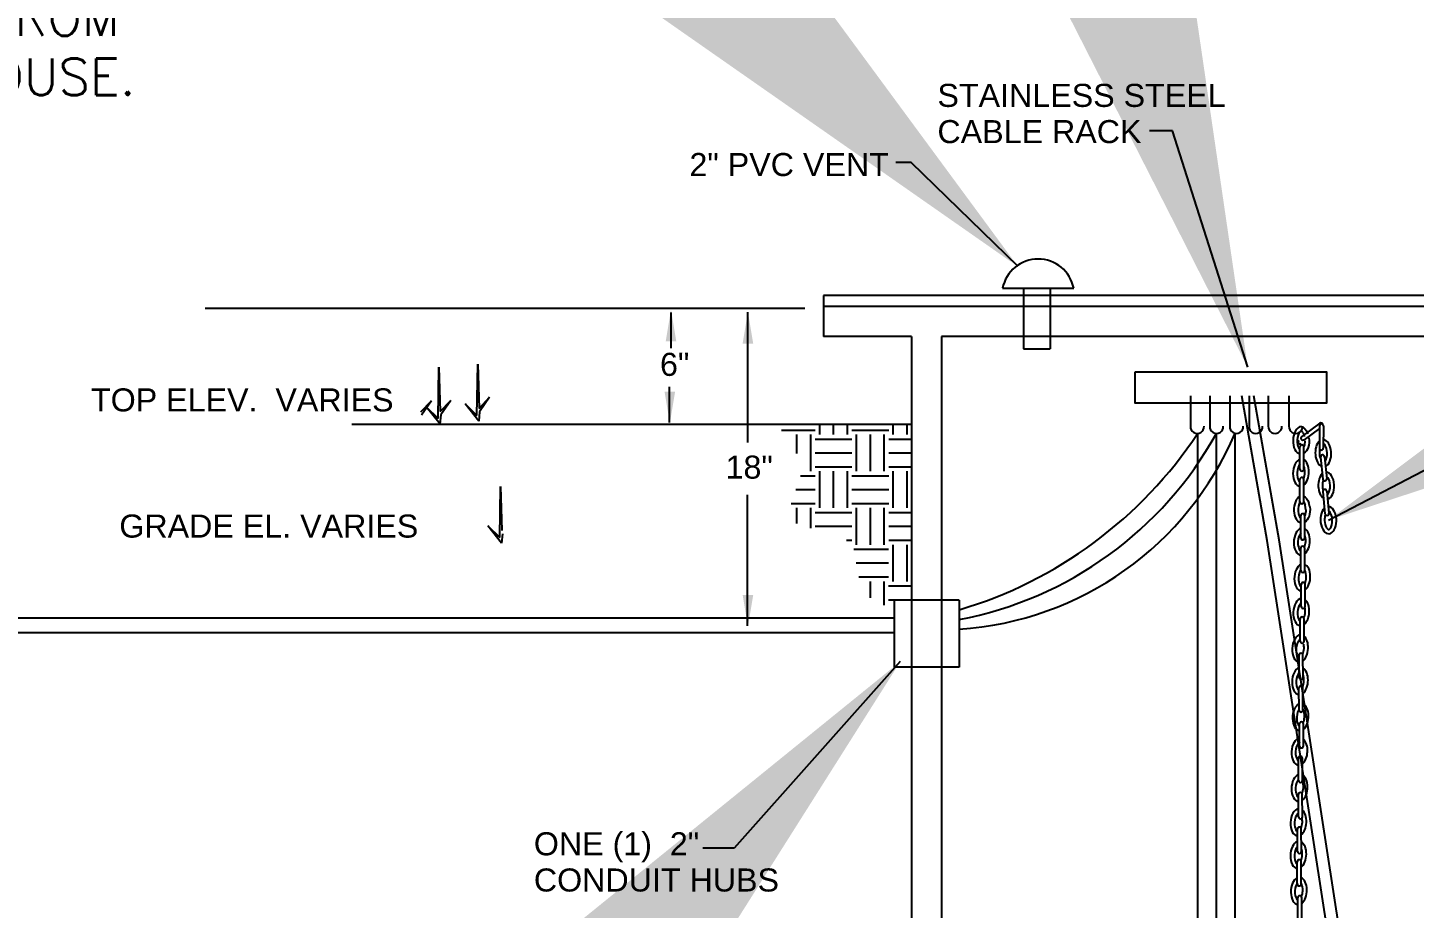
# Paper-space layout 'WS DET' of a CAD drawing. Header units: feet, sheet in inches. Extents: x -12.2 to 22.7, y -7.4 to 15.4.
# Drawn here: x 13.116 to 14.896, y 4.8 to 5.931 of the extents above; entities that cross this region are included whole.
import ezdxf

# ---------------------------------------------------------------- set-up
doc = ezdxf.new("R2010")
doc.units = ezdxf.units.FT
doc.header["$MEASUREMENT"] = 0
doc.layers.add('6', color=6, linetype='Continuous')
doc.layers.add('N-ARROW', color=7, linetype='Continuous')
doc.styles.add('_TCW_TXTSTY_2B', font='arial.ttf', dxfattribs={"height": 0.130972})
doc.styles.add('L100', font='simplex.shx', dxfattribs={"width": 0.7})
doc.styles.add('ROMANS', font='ROMANS.shx', dxfattribs={"height": 6})
doc.dimstyles.new('ACE1', dxfattribs={"dimscale": 20, "dimtxt": 0.18, "dimasz": 0.15, "dimexe": 0.08, "dimexo": 0.05, "dimgap": 0.03, "dimtad": 1, "dimdsep": 46, "dimtxsty": 'L100', "dimcen": 0.03, "dimclrd": 256, "dimclre": 256, "dimclrt": 256, "dimaunit": 1, "dimadec": 0, "dimazin": 0, "dimtfac": 1, "dimtofl": 0, "dimtmove": 0, "dimatfit": 3, "dimfxl": 1, "dimtolj": 1, "dimtzin": 0, "dimarcsym": 0})

psp = doc.layouts.new('WS DET')

# ---------------------------------------------------------------- hatches: boundary and pattern name
at = {"layer": 'N-ARROW'}
h = psp.add_hatch(dxfattribs=at)
h.set_pattern_fill('EARTH', scale=0.188376, style=0)
h.set_pattern_definition([(0, (-134.124964, -90.89355), (0.047094121, 0.047094121), [0.047094121, -0.047094121]), (0, (-134.124964, -90.87589), (0.047094121, 0.047094121), [0.047094121, -0.047094121]), (0, (-134.124964, -90.85823), (0.047094121, 0.047094121), [0.047094121, -0.047094121]), (90, (-134.11908, -90.852344), (-0.047094121, 0.047094121), [0.047094121, -0.047094121]), (90, (-134.101417, -90.852344), (-0.047094121, 0.047094121), [0.047094121, -0.047094121]), (90, (-134.083757, -90.852344), (-0.047094121, 0.047094121), [0.047094121, -0.047094121])])
h.paths.add_polyline_path([(14.25107, 5.4211), (14.07945, 5.4211), (14.1133, 5.36924), (14.08908, 5.29883), (14.17496, 5.27023), (14.18707, 5.20422), (14.22846, 5.18256), (14.22846, 5.19574), (14.25107, 5.19574)])

# ---------------------------------------------------------------- linework, layer by layer
at = {"layer": '6'}
for p, q in [((14.75698, 5.31158), (14.75626, 5.31732)), ((14.76218, 5.31538), (14.7609, 5.32072))]:
    psp.add_line(p, q, dxfattribs=at)
at = {"layer": 'N-ARROW'}
for p, q in [((14.36776, 5.5961), (14.45906, 5.5961)), ((14.39479, 5.5961), (14.39479, 5.51827)), ((14.4287, 5.5961), (14.4287, 5.51827)), ((14.13804, 5.58694), (14.13804, 5.53401)), ((15.79726, 5.58694), (14.13804, 5.58694)), ((14.55834, 5.57244), (14.13804, 5.57244)), ((15.343, 5.57244), (14.55834, 5.57244)), ((14.25107, 5.53401), (14.13804, 5.53401)), ((14.25107, 5.53401), (14.25107, 2.8202)), ((14.28949, 5.53401), (14.28949, 2.8202)), ((14.55834, 5.53401), (14.28949, 5.53401)), ((14.39479, 5.51827), (14.4287, 5.51827)), ((15.343, 5.53401), (14.55834, 5.53401)), ((13.64328, 5.42888), (13.64428, 5.49455)), ((13.64428, 5.49455), (13.64594, 5.43783)), ((13.69301, 5.43285), (13.69401, 5.49852)), ((13.69401, 5.49852), (13.69567, 5.4418)), ((13.62097, 5.43737), (13.63458, 5.45163)), ((13.63458, 5.45163), (13.62164, 5.43306)), ((13.64594, 5.43783), (13.65955, 5.45209)), ((13.65955, 5.45209), (13.6466, 5.43352)), ((13.69533, 5.42541), (13.67774, 5.44777)), ((13.67774, 5.44777), (13.69301, 5.43285)), ((13.69567, 5.4418), (13.70928, 5.45607)), ((13.70928, 5.45607), (13.69633, 5.43749)), ((14.60898, 5.4577), (14.60898, 5.41886)), ((14.63373, 5.4577), (14.63373, 5.41886)), ((14.65939, 5.4577), (14.65939, 5.41886)), ((14.68414, 5.4577), (14.68414, 5.41886)), ((14.70889, 5.4577), (14.70889, 5.41886)), ((14.73547, 5.4577), (14.73547, 5.41886)), ((13.6456, 5.42143), (13.62801, 5.4438)), ((13.62801, 5.4438), (13.64328, 5.42888)), ((13.6466, 5.43352), (13.6455, 5.42157)), ((13.69633, 5.43749), (13.69523, 5.42554)), ((14.77492, 5.42259), (14.75185, 5.40569)), ((14.77463, 5.41611), (14.75484, 5.40161)), ((14.77466, 5.41931), (14.77445, 5.39071)), ((14.77972, 5.41928), (14.77951, 5.39068)), ((14.6185, 4.08098), (14.6185, 5.40978)), ((14.64235, 3.86389), (14.64235, 5.40974)), ((14.66619, 3.6468), (14.66619, 5.40995)), ((14.7496, 5.3638), (14.74951, 5.3924)), ((14.75466, 5.36382), (14.75457, 5.39242)), ((14.77608, 5.37928), (14.77885, 5.35081)), ((14.78112, 5.37977), (14.78388, 5.3513)), ((13.72236, 5.27595), (13.72336, 5.34162)), ((13.72336, 5.34162), (13.72502, 5.2849)), ((14.74948, 5.32194), (14.74939, 5.35054)), ((14.75453, 5.32196), (14.75445, 5.35056)), ((14.77891, 5.33503), (14.78167, 5.30657)), ((14.78394, 5.33552), (14.78671, 5.30706)), ((13.72468, 5.26851), (13.70709, 5.29087)), ((13.70709, 5.29087), (13.72236, 5.27595)), ((14.75075, 5.27539), (14.75066, 5.30399)), ((14.75581, 5.27541), (14.75572, 5.30401)), ((13.72568, 5.28059), (13.72457, 5.26864)), ((14.75063, 5.23353), (14.75054, 5.26213)), ((14.75568, 5.23355), (14.7556, 5.26215)), ((14.75125, 5.18726), (14.75116, 5.21586)), ((14.75631, 5.18727), (14.75622, 5.21587)), ((14.22846, 5.19574), (14.22846, 5.10939)), ((14.3121, 5.19574), (14.22846, 5.19574)), ((14.3121, 5.19574), (14.3121, 5.10939)), ((14.22846, 5.17229), (11.4376, 5.17229)), ((14.74992, 5.14294), (14.74983, 5.17154)), ((14.74992, 5.14294), (14.74983, 5.17154)), ((14.75498, 5.14296), (14.75489, 5.17156)), ((14.75498, 5.14296), (14.75489, 5.17156)), ((14.22846, 5.15375), (11.4376, 5.15375)), ((14.3121, 5.10939), (14.22846, 5.10939)), ((14.74847, 5.09627), (14.74839, 5.12487)), ((14.75353, 5.09628), (14.75344, 5.12488)), ((14.74835, 5.05441), (14.74826, 5.08301)), ((14.75341, 5.05442), (14.75332, 5.08302)), ((14.74898, 5.00813), (14.74889, 5.03673)), ((14.75404, 5.00815), (14.75395, 5.03675)), ((14.74765, 4.96382), (14.74756, 4.99242)), ((14.74765, 4.96382), (14.74756, 4.99242)), ((14.7527, 4.96384), (14.75262, 4.99243)), ((14.7527, 4.96384), (14.75262, 4.99243)), ((14.74762, 4.91726), (14.74754, 4.94586)), ((14.75268, 4.91727), (14.75259, 4.94587)), ((14.74629, 4.87294), (14.7462, 4.90154)), ((14.75135, 4.87296), (14.75126, 4.90156)), ((14.74617, 4.83109), (14.74608, 4.85968)), ((14.75123, 4.8311), (14.75114, 4.8597)), ((14.7468, 4.78481), (14.74671, 4.81341)), ((14.75185, 4.78483), (14.75177, 4.81342))]:
    psp.add_line(p, q, dxfattribs=at)
at = {"layer": 'N-ARROW', "linetype": 'Continuous'}
for p, q in [((14.11378, 5.56992), (13.344, 5.56992)), ((13.94238, 5.51922), (13.94238, 5.56511)), ((14.04046, 5.56517), (14.04046, 5.39777)), ((13.9402, 5.4237), (13.9402, 5.46958)), ((14.25107, 5.4211), (13.53239, 5.4211)), ((14.04046, 5.1627), (14.04046, 5.3309))]:
    psp.add_line(p, q, dxfattribs=at)
at = {"layer": 'N-ARROW'}
psp.add_lwpolyline([(14.5378, 5.48888), (14.78372, 5.48888), (14.78372, 5.44855), (14.5378, 5.44855)], close=True, dxfattribs=at)
for points in [[(14.84872, 3.5928), (14.80793, 4.62134), (14.70746, 5.27235), (14.67473, 5.4577)], [(14.86412, 3.5928), (14.8233, 4.62213), (14.72282, 5.27314), (14.69024, 5.4577)]]:
    psp.add_lwpolyline(points, dxfattribs=at)
for centre, radius, start, end in [((14.41341, 5.58703), 0.04654, 11.24541, 168.75459), ((14.61769, 5.41846), 0.00872, 177.35949, 2.64051), ((14.64244, 5.41846), 0.00872, 177.35949, 2.64051), ((14.6681, 5.41846), 0.00872, 177.35949, 2.64051), ((14.69285, 5.41846), 0.00872, 177.35949, 2.64051), ((14.71759, 5.41846), 0.00872, 177.35949, 2.64051), ((14.74417, 5.41846), 0.00872, 177.35949, 2.64051), ((14.77719, 5.41929), 0.00253, 359.58252, 179.58252), ((14.77642, 5.42055), 0.00253, 14.52842, 126.21155), ((14.28469, 5.57162), 0.41434, 273.79292, 337.03453), ((14.15284, 5.71893), 0.55894, 286.55485, 326.42063), ((14.22242, 5.64219), 0.47997, 280.7691, 331.0338), ((14.74969, 5.39862), 0.00253, 126.21155, 306.21155), ((14.75204, 5.39241), 0.00253, 0.17689, 180.17689), ((14.75334, 5.40365), 0.00253, 126.21155, 306.21155), ((14.77698, 5.3907), 0.00253, 179.58252, 359.58252), ((14.7786, 5.37952), 0.00253, 5.55353, 185.55353), ((14.75213, 5.36381), 0.00253, 180.17689, 0.17689), ((14.75192, 5.35055), 0.00253, 0.17689, 180.17689), ((14.78137, 5.35106), 0.00253, 185.55353, 5.55353), ((14.78142, 5.33528), 0.00253, 5.55353, 185.55353), ((14.752, 5.32195), 0.00253, 180.17689, 0.17689), ((14.75319, 5.304), 0.00253, 0.17689, 180.17689), ((14.78419, 5.30681), 0.00253, 185.55353, 5.55353), ((14.75328, 5.2754), 0.00253, 180.17689, 0.17689), ((14.75307, 5.26214), 0.00253, 0.17689, 180.17689), ((14.75316, 5.23354), 0.00253, 180.17689, 0.17689), ((14.75369, 5.21586), 0.00253, 0.17689, 180.17689), ((14.75378, 5.18727), 0.00253, 180.17689, 0.17689), ((14.75236, 5.17155), 0.00253, 0.17689, 180.17689), ((14.75236, 5.17144), 0.00253, 2.66355, 182.66355), ((14.75092, 5.12487), 0.00253, 0.17689, 180.17689), ((14.75245, 5.14295), 0.00253, 180.17689, 0.17689), ((14.75245, 5.14295), 0.00253, 180.17689, 0.17689), ((14.751, 5.09628), 0.00253, 180.17689, 0.17689), ((14.75079, 5.08301), 0.00253, 0.17689, 180.17689), ((14.75088, 5.05442), 0.00253, 180.17689, 0.17689), ((14.75142, 5.03674), 0.00253, 0.17689, 180.17689), ((14.7515, 5.00825), 0.00253, 182.66355, 2.66355), ((14.75009, 4.99243), 0.00253, 0.17689, 180.17689), ((14.75009, 4.99232), 0.00253, 2.66355, 182.66355), ((14.75007, 4.94586), 0.00253, 0.17689, 180.17689), ((14.75017, 4.96383), 0.00253, 180.17689, 0.17689), ((14.75017, 4.96383), 0.00253, 180.17689, 0.17689), ((14.75015, 4.91727), 0.00253, 180.17689, 0.17689), ((14.74873, 4.90155), 0.00253, 0.17689, 180.17689), ((14.74861, 4.85969), 0.00253, 0.17689, 180.17689), ((14.74882, 4.87295), 0.00253, 180.17689, 0.17689), ((14.7487, 4.83109), 0.00253, 180.17689, 0.17689), ((14.74924, 4.81342), 0.00253, 0.17689, 180.17689)]:
    psp.add_arc(centre, radius, start, end, dxfattribs=at)
for centre, major_axis, start_param, end_param in [((14.75092, 5.40106), (0.00108, 0.01744), 6.3902334, 9.3951759), ((14.77949, 5.38423), (0.00056, -0.01747), 3.6114295, 6.0078114), ((14.77949, 5.38423), (0.00056, -0.01747), 6.5088492, 9.3609255), ((14.7508, 5.3592), (0.00108, 0.01744), 6.5088492, 9.3951759), ((14.7508, 5.3592), (0.00108, 0.01744), 3.6114295, 6.0078114), ((14.78329, 5.34255), (0.00056, -0.01747), 3.6114295, 5.8761725), ((14.78329, 5.34255), (0.00056, -0.01747), 6.3902334, 9.3951759), ((14.75207, 5.31265), (0.00108, 0.01744), 6.6453317, 9.3951759), ((14.78612, 5.2983), (0.00056, -0.01747), 3.6114295, 9.3951759), ((14.75195, 5.27079), (0.00108, 0.01744), 6.5088492, 9.3951759), ((14.75195, 5.27079), (0.00108, 0.01744), 3.6114295, 6.0078114), ((14.75257, 5.22452), (0.00108, 0.01744), 6.581059, 9.3951759), ((14.75257, 5.22452), (0.00108, 0.01744), 3.6114295, 6.0837415), ((14.75124, 5.1802), (0.00108, 0.01744), 6.3902334, 9.3951759), ((14.75124, 5.1802), (0.00108, 0.01744), 3.6114295, 5.8761725), ((14.7498, 5.13353), (0.00108, 0.01744), 6.3902334, 9.3951759), ((14.7498, 5.13353), (0.00108, 0.01744), 3.6114295, 5.8761725), ((14.74967, 5.09167), (0.00108, 0.01744), 6.5088492, 9.3951759), ((14.74967, 5.09167), (0.00108, 0.01744), 3.6114295, 6.0078114), ((14.7503, 5.04539), (0.00108, 0.01744), 6.581059, 9.3951759), ((14.7503, 5.04539), (0.00108, 0.01744), 3.6114295, 6.0837415), ((14.74897, 5.00108), (0.00108, 0.01744), 6.3902334, 9.3951759), ((14.74897, 5.00108), (0.00108, 0.01744), 3.6114295, 5.8761725), ((14.74895, 4.95452), (0.00108, 0.01744), 6.5173613, 9.3951759), ((14.74895, 4.95452), (0.00108, 0.01744), 3.6114295, 6.0169161), ((14.74761, 4.9102), (0.00108, 0.01744), 6.3902334, 9.3951759), ((14.74761, 4.9102), (0.00108, 0.01744), 3.6114295, 5.8761725), ((14.74749, 4.86834), (0.00108, 0.01744), 6.5088492, 9.3951759), ((14.74749, 4.86834), (0.00108, 0.01744), 3.6114295, 6.0078114), ((14.74812, 4.82207), (0.00108, 0.01744), 6.581059, 9.3951759), ((14.74812, 4.82207), (0.00108, 0.01744), 3.6114295, 6.0837415)]:
    psp.add_ellipse(centre, major_axis=major_axis, ratio=0.5867173, start_param=start_param, end_param=end_param, dxfattribs=at)
at = {"layer": 'N-ARROW', "extrusion": (0, 0, -1)}
for centre, start_param, end_param in [((14.75101, 5.40106), 6.3902334, 7.4144463), ((14.75101, 5.40106), 7.7376445, 9.1882388), ((14.75216, 5.31265), 6.6311868, 7.4144463), ((14.75216, 5.31265), 7.7376445, 9.1882388)]:
    psp.add_ellipse(centre, major_axis=(-0.00122, 0.01743), ratio=0.5867173, start_param=start_param, end_param=end_param, dxfattribs=at)
at = {"layer": 'N-ARROW'}
for points, knots in [([(14.75092, 5.41302), (14.75082, 5.41296), (14.7507, 5.41289), (14.74995, 5.41236), (14.74909, 5.41145), (14.74667, 5.40716), (14.74562, 5.40222), (14.74627, 5.39447), (14.74743, 5.39152), (14.74892, 5.38961), (14.74925, 5.38931), (14.74952, 5.38913)], [6.6344199, 6.6344199, 6.6344199, 6.6344199, 6.7230802, 6.7230802, 7.1629752, 7.1629752, 8.0981163, 8.0981163, 8.8400544, 8.8400544, 9.1078726, 9.1078726, 9.1078726, 9.1078726]), ([(14.75092, 5.41302), (14.75102, 5.41296), (14.75113, 5.41289), (14.75187, 5.41236), (14.75273, 5.41144), (14.75415, 5.40888), (14.75471, 5.40738), (14.75511, 5.40573)], [6.63441994, 6.63441994, 6.63441994, 6.63441994, 6.72308024, 6.72308024, 7.16297517, 7.16297517, 7.53854949, 7.53854949, 7.53854949, 7.53854949]), ([(14.75583, 5.39999), (14.75584, 5.39927), (14.75581, 5.39856), (14.75558, 5.39591), (14.75512, 5.39412), (14.75455, 5.39268)], [7.94795919, 7.94795919, 7.94795919, 7.94795919, 8.09811634, 8.09811634, 8.52038386, 8.52038386, 8.52038386, 8.52038386]), ([(14.78173, 5.37345), (14.78213, 5.37397), (14.78255, 5.37466), (14.78429, 5.37856), (14.78487, 5.38357), (14.7835, 5.39123), (14.78207, 5.39406), (14.78041, 5.39583), (14.78005, 5.39609), (14.77977, 5.39624)], [6.9055052, 6.9055052, 6.9055052, 6.9055052, 7.1629752, 7.1629752, 8.0981163, 8.0981163, 8.8400544, 8.8400544, 9.1078726, 9.1078726, 9.1078726, 9.1078726]), ([(14.77491, 5.38923), (14.77458, 5.3875), (14.77444, 5.38558), (14.77467, 5.3807), (14.77543, 5.37779), (14.77643, 5.3757)], [4.3427009, 4.3427009, 4.3427009, 4.3427009, 4.7395246, 4.7395246, 5.3634689, 5.3634689, 5.3634689, 5.3634689]), ([(14.74958, 5.37015), (14.74913, 5.36967), (14.74865, 5.36902), (14.74655, 5.3653), (14.7455, 5.36036), (14.74615, 5.35261), (14.74731, 5.34966), (14.7488, 5.34775), (14.74913, 5.34745), (14.7494, 5.34727)], [6.9055052, 6.9055052, 6.9055052, 6.9055052, 7.1629752, 7.1629752, 8.0981163, 8.0981163, 8.8400544, 8.8400544, 9.1078726, 9.1078726, 9.1078726, 9.1078726]), ([(14.75415, 5.35173), (14.75419, 5.35181), (14.75423, 5.3519), (14.7551, 5.35406), (14.75567, 5.35667), (14.75592, 5.36227), (14.75544, 5.36524), (14.75464, 5.36742)], [4.1708805, 4.1708805, 4.1708805, 4.1708805, 4.1938607, 4.1938607, 4.7395246, 4.7395246, 5.3634689, 5.3634689, 5.3634689, 5.3634689]), ([(14.77925, 5.34967), (14.77922, 5.34959), (14.77919, 5.3495), (14.77852, 5.34726), (14.77821, 5.34461), (14.77842, 5.3401), (14.77876, 5.33823), (14.77926, 5.33658)], [4.17088054, 4.17088054, 4.17088054, 4.17088054, 4.19386072, 4.19386072, 4.7395246, 4.7395246, 5.13675715, 5.13675715, 5.13675715, 5.13675715]), ([(14.78442, 5.33064), (14.78451, 5.33071), (14.78461, 5.33079), (14.78531, 5.33139), (14.78609, 5.33238), (14.7881, 5.33688), (14.78867, 5.34189), (14.7873, 5.34955), (14.78587, 5.35238), (14.78421, 5.35414), (14.78385, 5.3544), (14.78357, 5.35455)], [6.6344199, 6.6344199, 6.6344199, 6.6344199, 6.7230802, 6.7230802, 7.1629752, 7.1629752, 8.0981163, 8.0981163, 8.8400544, 8.8400544, 9.1078726, 9.1078726, 9.1078726, 9.1078726]), ([(14.74949, 5.3217), (14.74948, 5.32169), (14.74947, 5.32168), (14.74782, 5.31875), (14.74677, 5.31381), (14.74742, 5.30606), (14.74858, 5.30311), (14.75007, 5.3012), (14.75041, 5.3009), (14.75067, 5.30072)], [7.158672, 7.158672, 7.158672, 7.158672, 7.1629752, 7.1629752, 8.0981163, 8.0981163, 8.8400544, 8.8400544, 9.1078726, 9.1078726, 9.1078726, 9.1078726]), ([(14.75453, 5.32185), (14.75457, 5.32179), (14.75461, 5.32172), (14.7553, 5.32047), (14.75586, 5.31897), (14.75626, 5.31732)], [7.1406698, 7.1406698, 7.1406698, 7.1406698, 7.16297517, 7.16297517, 7.53854949, 7.53854949, 7.53854949, 7.53854949]), ([(14.75698, 5.31158), (14.75699, 5.31086), (14.75696, 5.31015), (14.75673, 5.30751), (14.75627, 5.30571), (14.7557, 5.30427)], [7.94795919, 7.94795919, 7.94795919, 7.94795919, 8.09811634, 8.09811634, 8.52038386, 8.52038386, 8.52038386, 8.52038386]), ([(14.78207, 5.30543), (14.78205, 5.30534), (14.78202, 5.30525), (14.78135, 5.30302), (14.78103, 5.30037), (14.78133, 5.29412), (14.78242, 5.2906), (14.78473, 5.28694), (14.78575, 5.2863), (14.78633, 5.28611), (14.78642, 5.28611), (14.78651, 5.28611), (14.78669, 5.28611), (14.78698, 5.28615), (14.78814, 5.28714), (14.78891, 5.28813), (14.79092, 5.29263), (14.7915, 5.29764), (14.79013, 5.3053), (14.7887, 5.30813), (14.78703, 5.3099), (14.78667, 5.31016), (14.78639, 5.31031)], [4.1708805, 4.1708805, 4.1708805, 4.1708805, 4.1938607, 4.1938607, 4.7395246, 4.7395246, 5.4994201, 5.4994201, 6.0769926, 6.0769926, 6.2831853, 6.2831853, 6.2831853, 6.7230802, 6.7230802, 7.1629752, 7.1629752, 8.0981163, 8.0981163, 8.8400544, 8.8400544, 9.1078726, 9.1078726, 9.1078726, 9.1078726]), ([(14.75073, 5.28174), (14.75028, 5.28126), (14.7498, 5.28061), (14.7477, 5.27689), (14.74665, 5.27195), (14.7473, 5.2642), (14.74846, 5.26125), (14.74995, 5.25934), (14.75028, 5.25904), (14.75055, 5.25887)], [6.9055052, 6.9055052, 6.9055052, 6.9055052, 7.1629752, 7.1629752, 8.0981163, 8.0981163, 8.8400544, 8.8400544, 9.1078726, 9.1078726, 9.1078726, 9.1078726]), ([(14.7553, 5.26332), (14.75534, 5.2634), (14.75538, 5.26349), (14.75625, 5.26565), (14.75682, 5.26826), (14.75708, 5.27386), (14.75659, 5.27683), (14.7558, 5.27901)], [4.1708805, 4.1708805, 4.1708805, 4.1708805, 4.1938607, 4.1938607, 4.7395246, 4.7395246, 5.3634689, 5.3634689, 5.3634689, 5.3634689]), ([(14.75062, 5.23456), (14.7504, 5.23425), (14.75018, 5.23391), (14.74832, 5.23061), (14.74728, 5.22568), (14.74792, 5.21792), (14.74908, 5.21497), (14.75058, 5.21306), (14.75091, 5.21276), (14.75117, 5.21259)], [7.041707, 7.041707, 7.041707, 7.041707, 7.1629752, 7.1629752, 8.0981163, 8.0981163, 8.8400544, 8.8400544, 9.1078726, 9.1078726, 9.1078726, 9.1078726]), ([(14.75593, 5.21704), (14.75597, 5.21713), (14.756, 5.21721), (14.75688, 5.21938), (14.75744, 5.22199), (14.75773, 5.22824), (14.75697, 5.23184), (14.7558, 5.23415), (14.75574, 5.23426), (14.75568, 5.23437)], [4.1708805, 4.1708805, 4.1708805, 4.1708805, 4.1938607, 4.1938607, 4.7395246, 4.7395246, 5.4994201, 5.4994201, 5.539958, 5.539958, 5.539958, 5.539958]), ([(14.75124, 5.19216), (14.75114, 5.1921), (14.75102, 5.19203), (14.75027, 5.1915), (14.74941, 5.19059), (14.74699, 5.1863), (14.74594, 5.18136), (14.74659, 5.17361), (14.74775, 5.17066), (14.74924, 5.16875), (14.74958, 5.16845), (14.74984, 5.16828)], [6.6344199, 6.6344199, 6.6344199, 6.6344199, 6.7230802, 6.7230802, 7.1629752, 7.1629752, 8.0981163, 8.0981163, 8.8400544, 8.8400544, 9.1078726, 9.1078726, 9.1078726, 9.1078726]), ([(14.7546, 5.17273), (14.75463, 5.17281), (14.75467, 5.1729), (14.75555, 5.17506), (14.75611, 5.17767), (14.75632, 5.18219), (14.75615, 5.18408), (14.75582, 5.18577)], [4.17088054, 4.17088054, 4.17088054, 4.17088054, 4.19386072, 4.19386072, 4.7395246, 4.7395246, 5.13675715, 5.13675715, 5.13675715, 5.13675715]), ([(14.74979, 5.14549), (14.74969, 5.14543), (14.74958, 5.14536), (14.74883, 5.14483), (14.74797, 5.14391), (14.74554, 5.13962), (14.7445, 5.13469), (14.74515, 5.12693), (14.74631, 5.12398), (14.7478, 5.12207), (14.74813, 5.12177), (14.7484, 5.1216)], [6.6344199, 6.6344199, 6.6344199, 6.6344199, 6.7230802, 6.7230802, 7.1629752, 7.1629752, 8.0981163, 8.0981163, 8.8400544, 8.8400544, 9.1078726, 9.1078726, 9.1078726, 9.1078726]), ([(14.75315, 5.12605), (14.75319, 5.12614), (14.75323, 5.12622), (14.7541, 5.12839), (14.75467, 5.131), (14.75487, 5.13551), (14.75471, 5.1374), (14.75437, 5.13909)], [4.17088054, 4.17088054, 4.17088054, 4.17088054, 4.19386072, 4.19386072, 4.7395246, 4.7395246, 5.13675715, 5.13675715, 5.13675715, 5.13675715]), ([(14.74846, 5.10262), (14.74801, 5.10213), (14.74752, 5.10148), (14.74542, 5.09776), (14.74438, 5.09283), (14.74502, 5.08507), (14.74618, 5.08212), (14.74768, 5.08021), (14.74801, 5.07992), (14.74827, 5.07974)], [6.9055052, 6.9055052, 6.9055052, 6.9055052, 7.1629752, 7.1629752, 8.0981163, 8.0981163, 8.8400544, 8.8400544, 9.1078726, 9.1078726, 9.1078726, 9.1078726]), ([(14.75303, 5.08419), (14.75307, 5.08428), (14.7531, 5.08436), (14.75398, 5.08653), (14.75454, 5.08914), (14.7548, 5.09474), (14.75432, 5.0977), (14.75352, 5.09988)], [4.1708805, 4.1708805, 4.1708805, 4.1708805, 4.1938607, 4.1938607, 4.7395246, 4.7395246, 5.3634689, 5.3634689, 5.3634689, 5.3634689]), ([(14.74835, 5.05544), (14.74813, 5.05513), (14.74791, 5.05478), (14.74605, 5.05149), (14.745, 5.04655), (14.74565, 5.0388), (14.74681, 5.03585), (14.7483, 5.03394), (14.74864, 5.03364), (14.7489, 5.03346)], [7.041707, 7.041707, 7.041707, 7.041707, 7.1629752, 7.1629752, 8.0981163, 8.0981163, 8.8400544, 8.8400544, 9.1078726, 9.1078726, 9.1078726, 9.1078726]), ([(14.75366, 5.03792), (14.75369, 5.038), (14.75373, 5.03809), (14.75461, 5.04025), (14.75517, 5.04286), (14.75546, 5.04911), (14.7547, 5.05272), (14.75353, 5.05503), (14.75347, 5.05514), (14.75341, 5.05525)], [4.1708805, 4.1708805, 4.1708805, 4.1708805, 4.1938607, 4.1938607, 4.7395246, 4.7395246, 5.4994201, 5.4994201, 5.539958, 5.539958, 5.539958, 5.539958]), ([(14.74896, 5.01304), (14.74886, 5.01298), (14.74875, 5.01291), (14.748, 5.01238), (14.74714, 5.01146), (14.74472, 5.00717), (14.74367, 5.00224), (14.74432, 4.99448), (14.74548, 4.99153), (14.74697, 4.98962), (14.7473, 4.98933), (14.74757, 4.98915)], [6.6344199, 6.6344199, 6.6344199, 6.6344199, 6.7230802, 6.7230802, 7.1629752, 7.1629752, 8.0981163, 8.0981163, 8.8400544, 8.8400544, 9.1078726, 9.1078726, 9.1078726, 9.1078726]), ([(14.74764, 4.96537), (14.74722, 4.9649), (14.74677, 4.96428), (14.74469, 4.96061), (14.74365, 4.95568), (14.7443, 4.94792), (14.74546, 4.94497), (14.74695, 4.94306), (14.74728, 4.94276), (14.74755, 4.94259)], [6.922011, 6.922011, 6.922011, 6.922011, 7.1629752, 7.1629752, 8.0981163, 8.0981163, 8.8400544, 8.8400544, 9.1078726, 9.1078726, 9.1078726, 9.1078726]), ([(14.7523, 4.94704), (14.75234, 4.94713), (14.75238, 4.94721), (14.75325, 4.94938), (14.75382, 4.95199), (14.75408, 4.9578), (14.75352, 4.96097), (14.75262, 4.96318)], [4.1708805, 4.1708805, 4.1708805, 4.1708805, 4.1938607, 4.1938607, 4.7395246, 4.7395246, 5.407812, 5.407812, 5.407812, 5.407812]), ([(14.74761, 4.92216), (14.74751, 4.9221), (14.7474, 4.92203), (14.74665, 4.9215), (14.74578, 4.92059), (14.74336, 4.9163), (14.74232, 4.91136), (14.74296, 4.90361), (14.74412, 4.90066), (14.74562, 4.89875), (14.74595, 4.89845), (14.74621, 4.89828)], [6.6344199, 6.6344199, 6.6344199, 6.6344199, 6.7230802, 6.7230802, 7.1629752, 7.1629752, 8.0981163, 8.0981163, 8.8400544, 8.8400544, 9.1078726, 9.1078726, 9.1078726, 9.1078726]), ([(14.75097, 4.90273), (14.75101, 4.90281), (14.75104, 4.9029), (14.75192, 4.90506), (14.75248, 4.90767), (14.75269, 4.91219), (14.75253, 4.91408), (14.75219, 4.91577)], [4.17088054, 4.17088054, 4.17088054, 4.17088054, 4.19386072, 4.19386072, 4.7395246, 4.7395246, 5.13675715, 5.13675715, 5.13675715, 5.13675715]), ([(14.74627, 4.87929), (14.74582, 4.87881), (14.74534, 4.87816), (14.74324, 4.87444), (14.74219, 4.86951), (14.74284, 4.86175), (14.744, 4.8588), (14.74549, 4.85689), (14.74583, 4.85659), (14.74609, 4.85642)], [6.9055052, 6.9055052, 6.9055052, 6.9055052, 7.1629752, 7.1629752, 8.0981163, 8.0981163, 8.8400544, 8.8400544, 9.1078726, 9.1078726, 9.1078726, 9.1078726]), ([(14.75085, 4.86087), (14.75088, 4.86095), (14.75092, 4.86104), (14.7518, 4.86321), (14.75236, 4.86581), (14.75262, 4.87141), (14.75213, 4.87438), (14.75134, 4.87656)], [4.1708805, 4.1708805, 4.1708805, 4.1708805, 4.1938607, 4.1938607, 4.7395246, 4.7395246, 5.3634689, 5.3634689, 5.3634689, 5.3634689]), ([(14.74617, 4.83211), (14.74595, 4.8318), (14.74573, 4.83146), (14.74387, 4.82816), (14.74282, 4.82323), (14.74347, 4.81547), (14.74463, 4.81252), (14.74612, 4.81061), (14.74645, 4.81032), (14.74672, 4.81014)], [7.041707, 7.041707, 7.041707, 7.041707, 7.1629752, 7.1629752, 8.0981163, 8.0981163, 8.8400544, 8.8400544, 9.1078726, 9.1078726, 9.1078726, 9.1078726]), ([(14.75147, 4.81459), (14.75151, 4.81468), (14.75155, 4.81477), (14.75242, 4.81693), (14.75299, 4.81954), (14.75327, 4.82579), (14.75252, 4.82939), (14.75134, 4.8317), (14.75129, 4.83181), (14.75122, 4.83192)], [4.1708805, 4.1708805, 4.1708805, 4.1708805, 4.1938607, 4.1938607, 4.7395246, 4.7395246, 5.4994201, 5.4994201, 5.539958, 5.539958, 5.539958, 5.539958])]:
    psp.add_open_spline(points, degree=3, knots=knots, dxfattribs=at)
at = {"layer": 'N-ARROW', "linetype": 'Continuous'}
for points in [[(13.93533, 5.52776), (13.9489, 5.52776), (13.94212, 5.56845)], [(14.03412, 5.52503), (14.04769, 5.52503), (14.0409, 5.56572)], [(13.93386, 5.46333), (13.94743, 5.46333), (13.94065, 5.42265)], [(14.03412, 5.20234), (14.04769, 5.20234), (14.0409, 5.16165)]]:
    psp.add_solid(points, dxfattribs=at)

# ---------------------------------------------------------------- texts
at = {"layer": 'N-ARROW', "style": '_TCW_TXTSTY_2B'}
for s, height, p in [('STAINLESS STEEL', 0.0296065, (14.28415, 5.82889)), ('CABLE RACK', 0.029607, (14.28415, 5.78238)), ('2" PVC VENT', 0.0296065, (13.9658, 5.74008)), ('6"', 0.029607, (13.92803, 5.48353)), ('TOP ELEV.  VARIES', 0.0296065, (13.19757, 5.43787)), ('18"', 0.029607, (14.01219, 5.35156)), ('GRADE EL. VARIES', 0.0296065, (13.2339, 5.27587)), ('ONE (1)  2"', 0.0296065, (13.76605, 4.86792)), ('CONDUIT HUBS', 0.0296065, (13.76605, 4.82142))]:
    psp.add_text(s, height=height, dxfattribs=at).set_placement(p)
at = {"layer": 'N-ARROW', "insert": (11.94477, 5.96741), "char_height": 0.0470941, "width": 1.5213083, "attachment_point": 1, "line_spacing_factor": 0.971429, "style": 'ROMANS'}
psp.add_mtext("TANK SHOULD BE SET 5' MINIMUM FROM NEAREST EXTERIOR WALL OF THE HOUSE.", dxfattribs=at)

# ---------------------------------------------------------------- leaders
at = {"layer": 'N-ARROW'}
for points in [[(14.78612, 5.2983), (15.47611, 5.65767), (15.53281, 5.65767)], [(14.68251, 5.49472), (14.58595, 5.79814), (14.55657, 5.79814)], [(14.3876, 5.62378), (14.25036, 5.75764), (14.23067, 5.75764)], [(14.23648, 5.11662), (14.02338, 4.8769), (13.98319, 4.8769)]]:
    psp.add_leader(points, dimstyle='ACE1', override={"dimgap": 0.03, "dimtad": 0}, dxfattribs=at)

doc.saveas('drawing.dxf')
